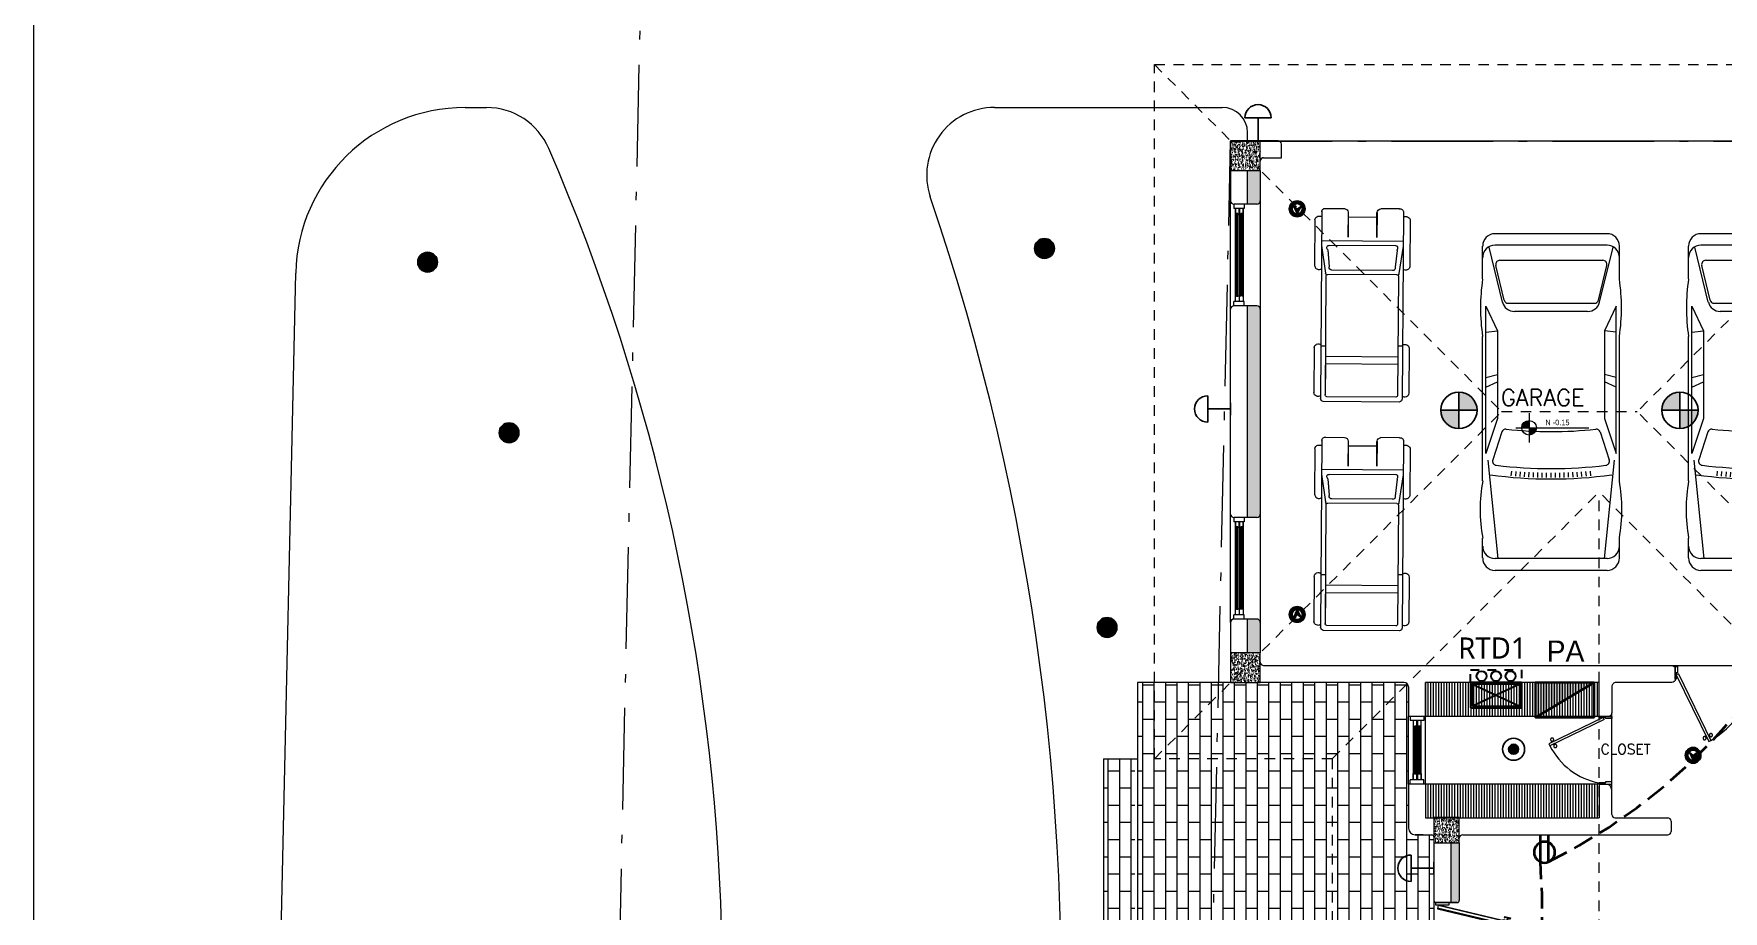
# Model space of a CAD drawing. Header units: metres. Extents: x 14 to 2416, y -346 to 476.
# Drawn here: x 13.82 to 33.77, y -145.59 to -135.22 of the extents above; entities that cross this region are included whole.
import ezdxf
from ezdxf.enums import TextEntityAlignment as Align

# ---------------------------------------------------------------- set-up
doc = ezdxf.new("R2010")
doc.units = ezdxf.units.M
for name, pattern in [('0', [0]), ('ACAD_ISO10W100', [18, 12, -3, 0, -3]), ('CONTINUA', [0]), ('Dash Style-2', [0.694425, 0.48607, -0.208355]), ('HIDDEN2', [0.1875, 0.125, -0.0625])]:
    doc.linetypes.add(name, pattern=pattern)
doc.layers.get('0').update_dxf_attribs({"linetype": '0', "lineweight": 20})
doc.layers.get('Defpoints').update_dxf_attribs({"color": 6})
for name, color, linetype, lineweight in [('02_mobiliario', 250, 'Continuous', 5), ('A-ANNO-TEXT', 20, 'Continuous', 13), ('A-DOOR', 35, 'Continuous', 5), ('A-WALL', 250, 'Continuous', 20), ('baños', 251, 'Continuous', 0), ('calle', 254, 'Continuous', 0), ('closets', 253, 'Continuous', 0), ('Columnas', 7, 'Continuous', 18), ('E Paneles', 238, 'Continuous', 35), ('E Registro Telef Sec', 160, 'Continuous', 35), ('E Registro Telefonico', 128, 'Continuous', 30), ('E Salida TCorrientes', 24, 'CONTINUA', 40), ('E Tuberia Emp Piso', 24, 'Dash Style-2', 40), ('MAVA', 1, 'Continuous', 15), ('MOBILIARIOS', 252, 'Continuous', 0), ('piscina', 131, 'Continuous', 0), ('piso', 253, 'Continuous', 0), ('textos', 7, 'Continuous', 0)]:
    doc.layers.add(name, color=color, linetype=linetype, lineweight=lineweight)
for name, color, linetype in [('HATCH', 8, 'Continuous'), ('MAVA LUM', 1, 'Continuous'), ('MAVA Luminarias', 1, 'Continuous')]:
    doc.layers.add(name, color=color, linetype=linetype)
doc.layers.add('hatch piso', color=253, linetype='Continuous', lineweight=0, transparency=0.7)
doc.layers.add('RELLENO SECCION', color=8, linetype='Continuous', lineweight=0, transparency=0.4)
doc.layers.add('SOLAR', color=7, linetype='ACAD_ISO10W100', lineweight=9, true_color=0xff1414)
doc.layers.add('Techos 1', color=7, linetype='HIDDEN2', lineweight=9, true_color=0x42391a)
doc.styles.add('CENTURY GOTHIC', font='GOTHIC.TTF')
doc.styles.add('DIMTEXT', font='dim.shx', dxfattribs={"width": 0.75})
doc.styles.add('ESC100-2mm', font='arial.ttf', dxfattribs={"height": 0.15})
doc.styles.add('RSA', font='trebuc.ttf', dxfattribs={"width": 0.75})
doc.styles.get("Standard").update_dxf_attribs({"font": 'arial.ttf', "height": 0.1875})
pattern_1 = [(270, (38.70153, 39.36118), (0.1354836, -2e-17), []), (0, (38.70153, 39.36118), (0.1354836, 0.2032), [0.1354836, -0.1354836])]

# ---------------------------------------------------------------- blocks, each defined once
blk = doc.blocks.new('A$C3415d36c')
at = {"layer": 'A-DOOR'}
for p, q in [((0.854, 1.82), (0.846, 1.79)), ((0.865, 1.818), (0.858, 1.787)), ((0.824, 1.696), (0.831, 1.726)), ((0.835, 1.693), (0.843, 1.723)), ((0.824, 0.304), (0.831, 0.274)), ((0.835, 0.307), (0.843, 0.277)), ((0.854, 0.18), (0.846, 0.21)), ((0.865, 0.182), (0.858, 0.213))]:
    blk.add_line(p, q, dxfattribs=at)
for points in [[(0.17, 1.975), (0.17, 2), (0.01, 2), (0.01, 1.975)], [(0.957, 1.713), (0.033, 1.935), (0.031, 1.927), (0.955, 1.704)], [(0.965, 1.745), (0.041, 1.967), (0.033, 1.935), (0.957, 1.713)], [(0.965, 1.745), (0.041, 1.967), (0.043, 1.975), (0.967, 1.753)], [(0.833, 1.817), (0.825, 1.819), (0.829, 1.835), (0.894, 1.819), (0.89, 1.803), (0.882, 1.805), (0.884, 1.813), (0.835, 1.825)], [(0.807, 1.708), (0.799, 1.71), (0.795, 1.694), (0.86, 1.678), (0.864, 1.695), (0.856, 1.696), (0.854, 1.688), (0.805, 1.7)], [(0.957, 0.287), (0.033, 0.065), (0.031, 0.073), (0.955, 0.296)], [(0.965, 0.255), (0.041, 0.033), (0.033, 0.065), (0.957, 0.287)], [(0.965, 0.255), (0.041, 0.033), (0.043, 0.025), (0.967, 0.247)], [(0.807, 0.292), (0.799, 0.29), (0.795, 0.306), (0.86, 0.322), (0.864, 0.305), (0.856, 0.304), (0.854, 0.312), (0.805, 0.3)], [(0.17, 0.025), (0.17, 0), (0.01, 0), (0.01, 0.025)], [(0.833, 0.183), (0.825, 0.181), (0.829, 0.165), (0.894, 0.181), (0.89, 0.197), (0.882, 0.195), (0.884, 0.187), (0.835, 0.175)]]:
    blk.add_lwpolyline(points, close=True, dxfattribs=at)
for points in [[(0.895, 1.778), (0.894, 1.77), (0.807, 1.791), (0.809, 1.799), (0.895, 1.778)], [(0.88, 1.714), (0.882, 1.722), (0.795, 1.743), (0.794, 1.735), (0.88, 1.714)], [(0.88, 0.286), (0.882, 0.278), (0.795, 0.257), (0.794, 0.265), (0.88, 0.286)], [(0.895, 0.222), (0.894, 0.23), (0.807, 0.209), (0.809, 0.201), (0.895, 0.222)]]:
    blk.add_lwpolyline(points, dxfattribs=at)
at = {"layer": 'A-DOOR', "linetype": 'HIDDEN2'}
for centre, start, end in [((-0.004, 2.001), 274.3169, 342.802), ((-0.004, -0.001), 17.198, 85.6831)]:
    blk.add_arc(centre, 1.004, start, end, dxfattribs=at)
blk = doc.blocks.new('A$C95be60c7')
at = {"layer": 'A-DOOR'}
for p, q in [((0.475, 0.743), (0.45, 0.73)), ((0.762, 0.088), (0.45, 0.73)), ((0.47, 0.688), (0.46, 0.683)), ((0.479, 0.671), (0.468, 0.666)), ((0.788, 0.1), (0.475, 0.743)), ((0.496, 0.7), (0.506, 0.705)), ((0.504, 0.683), (0.514, 0.688)), ((0.762, 0.088), (0.788, 0.1))]:
    blk.add_line(p, q, dxfattribs=at)
for points in [[(0, 0), (0.025, 0), (0.025, 0.075), (0.013, 0.075), (0.013, 0.15), (0, 0.15), (0, 0)], [(0.8, 0), (0.775, 0), (0.775, 0.075), (0.788, 0.075), (0.788, 0.15), (0.8, 0.15), (0.8, 0)]]:
    blk.add_lwpolyline(points, dxfattribs=at)
blk.add_arc((0.831, -0.012), 0.834, 117.1874, 168.8099, dxfattribs=at)
for points in [[(0.431, 0.667), (0.431, 0.672), (0.436, 0.681), (0.444, 0.686), (0.455, 0.686), (0.463, 0.681), (0.468, 0.672), (0.468, 0.662), (0.463, 0.654), (0.455, 0.649), (0.444, 0.649), (0.436, 0.654), (0.431, 0.662), (0.431, 0.667)], [(0.506, 0.704), (0.506, 0.709), (0.511, 0.718), (0.52, 0.723), (0.53, 0.723), (0.539, 0.718), (0.544, 0.709), (0.544, 0.699), (0.539, 0.69), (0.53, 0.685), (0.52, 0.685), (0.511, 0.69), (0.506, 0.699), (0.506, 0.704)]]:
    blk.add_open_spline(points, degree=2, dxfattribs=at)
blk = doc.blocks.new('puerta 1.00')
at = {"layer": 'A-DOOR'}
for p, q in [((-0.15, -0.012), (-0.937, -0.395)), ((-0.138, -0.038), (-0.925, -0.42)), ((-0.138, -0.038), (-0.15, -0.012)), ((-0.937, -0.395), (-0.925, -0.42)), ((-0.895, -0.374), (-0.9, -0.364)), ((-0.878, -0.366), (-0.883, -0.356)), ((-0.865, -0.392), (-0.86, -0.402)), ((-0.882, -0.4), (-0.877, -0.41))]:
    blk.add_line(p, q, dxfattribs=at)
for points in [[(-0.05, 0), (-0.05, -0.025), (-0.125, -0.025), (-0.125, -0.012), (-0.2, -0.012), (-0.2, 0), (-0.05, 0)], [(-0.05, -0.95), (-0.05, -0.925), (-0.125, -0.925), (-0.125, -0.937), (-0.2, -0.937), (-0.2, -0.95), (-0.05, -0.95)]]:
    blk.add_lwpolyline(points, dxfattribs=at)
blk.add_arc((0.037, 0.16), 1.123, 211.1336, 257.8343, dxfattribs=at)
for points in [[(-0.898, -0.364), (-0.903, -0.364), (-0.912, -0.359), (-0.917, -0.35), (-0.917, -0.34), (-0.912, -0.332), (-0.903, -0.327), (-0.893, -0.327), (-0.884, -0.332), (-0.879, -0.34), (-0.879, -0.35), (-0.884, -0.359), (-0.893, -0.364), (-0.898, -0.364)], [(-0.862, -0.439), (-0.867, -0.439), (-0.875, -0.434), (-0.88, -0.426), (-0.88, -0.416), (-0.875, -0.407), (-0.867, -0.402), (-0.857, -0.402), (-0.848, -0.407), (-0.843, -0.416), (-0.843, -0.426), (-0.848, -0.434), (-0.857, -0.439), (-0.862, -0.439)]]:
    blk.add_open_spline(points, degree=2, dxfattribs=at)
blk = doc.blocks.new('PL BASE 1N NASAS 09')
at = {"layer": 'closets', "transparency": 33554687}
h = blk.add_hatch(dxfattribs=at)
h.set_pattern_fill('LINE', color=256, scale=0.01, angle=90)
h.set_pattern_definition([(90, (-228.034673, 137.009548), (-0.03175, 2e-18), [])])
h.paths.add_polyline_path([(-120.132, -42.05), (-118.081, -42.05), (-118.081, -41.65), (-120.132, -41.65)])
h = blk.add_hatch(dxfattribs=at)
h.set_pattern_fill('LINE', color=256, scale=0.01, angle=90)
h.set_pattern_definition([(90, (-228.034673, 138.20951), (-0.03175, 2e-18), [])])
h.paths.add_polyline_path([(-120.131, -43.25), (-118.082, -43.25), (-118.082, -42.85), (-120.131, -42.85)])
at = {"layer": 'HATCH'}
h = blk.add_hatch(dxfattribs=at)
h.set_pattern_fill('AR-CONC', color=256, scale=0.00032)
h.paths.add_polyline_path([(-122.431, -35.6), (-122.081, -35.6), (-122.081, -35.25), (-122.431, -35.25)])
h = blk.add_hatch(dxfattribs=at)
h.set_pattern_fill('AR-CONC', color=256, scale=0.00032)
h.paths.add_polyline_path([(-122.431, -41.65), (-122.081, -41.65), (-122.081, -41.3), (-122.431, -41.3)])
h = blk.add_hatch(dxfattribs=at)
h.set_pattern_fill('AR-CONC', color=256, scale=0.00032)
h.paths.add_polyline_path([(-120.031, -43.544), (-119.731, -43.544), (-119.731, -43.244), (-120.031, -43.244)])
at = {"layer": 'RELLENO SECCION', "true_color": 0xc7c8ca}
h = blk.add_hatch(color=9, dxfattribs=at)
h.dxf.hatch_style = 1
h.paths.add_polyline_path([(-122.081, -35.6), (-122.231, -35.6), (-122.231, -36), (-122.121, -36, 0.414214), (-122.081, -35.96)])
h.paths.add_polyline_path([(-122.081, -37.24, 0.414214), (-122.121, -37.2), (-122.231, -37.2), (-122.231, -39.7), (-122.121, -39.7, 0.414214), (-122.081, -39.66)])
h.paths.add_polyline_path([(-122.081, -40.94, 0.414214), (-122.121, -40.9), (-122.231, -40.9), (-122.231, -41.3), (-122.081, -41.3)])
h = blk.add_hatch(color=9, dxfattribs=at)
h.dxf.hatch_style = 1
edge = h.paths.add_edge_path()
edge.add_line((-119.757, -43.544), (-119.731, -43.544))
edge.add_line((-119.731, -43.544), (-119.831, -43.544))
edge.add_line((-119.831, -43.544), (-119.831, -44.25))
edge.add_line((-119.831, -44.25), (-119.756, -44.25))
edge.add_arc((-119.756, -44.225), 0.025, 270, 360)
edge.add_line((-119.731, -44.225), (-119.731, -43.584))
edge.add_line((-119.731, -43.584), (-119.731, -43.56))
edge.add_line((-119.731, -43.56), (-119.731, -43.544))
edge.add_line((-119.731, -43.544), (-119.757, -43.544))
at = {"layer": 'textos', "transparency": 33554534}
h = blk.add_hatch(color=256, dxfattribs=at)
h.dxf.hatch_style = 1
h.paths.add_polyline_path([(-118.908, -38.554, 0.414214), (-118.994, -38.641), (-118.908, -38.641)])
h.paths.add_polyline_path([(-118.821, -38.641), (-118.908, -38.641), (-118.908, -38.727, 0.414214)])
at = {"layer": 'A-DOOR'}
for p, q in [((-122.394, -36), (-122.394, -36.05)), ((-122.27, -36.05), (-122.394, -36.05)), ((-122.375, -37.15), (-122.375, -36.05)), ((-122.332, -36.05), (-122.332, -37.15)), ((-122.325, -37.15), (-122.325, -36.05)), ((-122.282, -36.05), (-122.282, -37.15)), ((-122.27, -36), (-122.27, -36.05)), ((-122.362, -37.088), (-122.362, -36.111)), ((-122.345, -36.111), (-122.362, -36.111)), ((-122.345, -37.088), (-122.345, -36.111)), ((-122.312, -37.08), (-122.312, -36.111)), ((-122.294, -36.111), (-122.312, -36.111)), ((-122.294, -37.08), (-122.294, -36.111)), ((-122.345, -37.088), (-122.362, -37.088)), ((-122.27, -37.15), (-122.394, -37.15)), ((-122.394, -37.2), (-122.394, -37.15)), ((-122.27, -37.2), (-122.27, -37.15)), ((-122.394, -39.7), (-122.394, -39.75)), ((-122.27, -39.75), (-122.394, -39.75)), ((-122.375, -40.85), (-122.375, -39.75)), ((-122.362, -40.788), (-122.362, -39.811)), ((-122.345, -39.811), (-122.362, -39.811)), ((-122.345, -40.788), (-122.345, -39.811)), ((-122.332, -39.75), (-122.332, -40.85)), ((-122.325, -40.85), (-122.325, -39.75)), ((-122.312, -40.78), (-122.312, -39.811)), ((-122.294, -39.811), (-122.312, -39.811)), ((-122.294, -40.78), (-122.294, -39.811)), ((-122.282, -39.75), (-122.282, -40.85)), ((-122.27, -39.7), (-122.27, -39.75)), ((-122.27, -40.85), (-122.394, -40.85)), ((-122.394, -40.9), (-122.394, -40.85)), ((-122.345, -40.788), (-122.362, -40.788)), ((-122.27, -40.9), (-122.27, -40.85)), ((-120.331, -42.85), (-120.331, -42.05)), ((-120.311, -42.05), (-120.311, -42.1)), ((-120.151, -42.05), (-120.151, -42.1)), ((-120.131, -42.85), (-120.131, -42.05)), ((-120.151, -42.1), (-120.311, -42.1)), ((-120.275, -42.1), (-120.275, -42.8)), ((-120.262, -42.167), (-120.262, -42.733)), ((-120.244, -42.167), (-120.262, -42.167)), ((-120.244, -42.167), (-120.244, -42.733)), ((-120.232, -42.8), (-120.232, -42.1)), ((-120.224, -42.1), (-120.224, -42.8)), ((-120.211, -42.167), (-120.211, -42.733)), ((-120.194, -42.167), (-120.211, -42.167)), ((-120.194, -42.167), (-120.194, -42.733)), ((-120.181, -42.8), (-120.181, -42.1)), ((-120.151, -42.8), (-120.311, -42.8)), ((-120.311, -42.85), (-120.311, -42.8)), ((-120.244, -42.733), (-120.262, -42.733)), ((-120.194, -42.733), (-120.211, -42.733)), ((-120.151, -42.85), (-120.151, -42.8))]:
    blk.add_line(p, q, dxfattribs=at)
for points in [[(-122.345, -36.12), (-122.332, -36.12), (-122.332, -36.05), (-122.375, -36.05), (-122.375, -36.12), (-122.362, -36.12)], [(-122.294, -36.12), (-122.282, -36.12), (-122.282, -36.05), (-122.325, -36.05), (-122.325, -36.12), (-122.312, -36.12)], [(-122.345, -37.08), (-122.332, -37.08), (-122.332, -37.15), (-122.375, -37.15), (-122.375, -37.08), (-122.362, -37.08)], [(-122.294, -37.08), (-122.282, -37.08), (-122.282, -37.15), (-122.325, -37.15), (-122.325, -37.08), (-122.312, -37.08)], [(-122.345, -39.82), (-122.332, -39.82), (-122.332, -39.75), (-122.375, -39.75), (-122.375, -39.82), (-122.362, -39.82)], [(-122.294, -39.82), (-122.282, -39.82), (-122.282, -39.75), (-122.325, -39.75), (-122.325, -39.82), (-122.312, -39.82)], [(-122.345, -40.78), (-122.332, -40.78), (-122.332, -40.85), (-122.375, -40.85), (-122.375, -40.78), (-122.362, -40.78)], [(-122.294, -40.78), (-122.282, -40.78), (-122.282, -40.85), (-122.325, -40.85), (-122.325, -40.78), (-122.312, -40.78)], [(-120.244, -42.175), (-120.232, -42.175), (-120.232, -42.1), (-120.275, -42.1), (-120.275, -42.175), (-120.262, -42.175)], [(-120.194, -42.175), (-120.181, -42.175), (-120.181, -42.1), (-120.224, -42.1), (-120.224, -42.175), (-120.211, -42.175)], [(-120.244, -42.724), (-120.232, -42.724), (-120.232, -42.8), (-120.275, -42.8), (-120.275, -42.724), (-120.262, -42.724)], [(-120.194, -42.724), (-120.181, -42.724), (-120.181, -42.8), (-120.224, -42.8), (-120.224, -42.724), (-120.211, -42.724)]]:
    blk.add_lwpolyline(points, dxfattribs=at)
at = {"layer": 'A-WALL'}
for p, q in [((-122.081, -35.6), (-122.081, -41.3)), ((-122.431, -37.24), (-122.431, -35.96)), ((-122.121, -36), (-122.391, -36)), ((-122.431, -39.66), (-122.431, -37.24)), ((-122.121, -37.2), (-122.391, -37.2)), ((-122.231, -39.7), (-122.231, -37.2)), ((-122.431, -40.941), (-122.431, -39.66)), ((-122.121, -39.7), (-122.391, -39.7)), ((-122.431, -40.94), (-122.431, -41.61)), ((-122.121, -40.9), (-122.391, -40.9)), ((-122.231, -41.3), (-122.231, -40.9)), ((-120.381, -41.65), (-122.081, -41.65)), ((-120.131, -41.65), (-120.131, -42.05)), ((-118.081, -42.047), (-118.081, -41.65)), ((-120.331, -41.7), (-120.331, -42.05)), ((-120.131, -42.05), (-120.331, -42.05)), ((-120.331, -42.85), (-120.331, -43.37)), ((-120.131, -42.85), (-120.331, -42.85)), ((-120.131, -42.85), (-120.131, -43.25)), ((-118.001, -42.85), (-118.081, -42.85)), ((-118.081, -42.852), (-118.081, -43.25)), ((-117.931, -43.21), (-117.931, -42.92)), ((-120.131, -43.25), (-118.081, -43.25)), ((-117.891, -43.25), (-117.271, -43.25)), ((-120.251, -43.45), (-120.056, -43.45)), ((-120.031, -43.474), (-120.031, -44.225)), ((-119.691, -43.45), (-117.271, -43.45)), ((-117.231, -43.29), (-117.231, -43.41)), ((-119.831, -43.544), (-119.831, -44.25)), ((-119.731, -43.544), (-119.731, -44.225)), ((-120.006, -44.25), (-119.756, -44.25))]:
    blk.add_line(p, q, dxfattribs=at)
at = {"layer": 'A-WALL', "transparency": 33554684}
for p, q in [((-120.156, -43.45), (-120.251, -43.45)), ((-119.756, -44.25), (-120.006, -44.25))]:
    blk.add_line(p, q, dxfattribs=at)
at = {"layer": 'A-WALL'}
for points in [[(-122.041, -35.45), (-121.831, -35.45), (-121.831, -35.41), (-121.831, -35.29, 0.414214), (-121.871, -35.25), (-122.391, -35.25, 0.414214), (-122.431, -35.29)], [(-122.041, -41.45), (-117.221, -41.45, -0.414214), (-117.181, -41.49), (-117.181, -41.61, -0.414214), (-117.221, -41.65), (-117.881, -41.65, 0.414214), (-117.931, -41.7), (-117.931, -42.01, -0.414214), (-117.971, -42.05), (-118.081, -42.05)]]:
    blk.add_lwpolyline(points, format="xyb", dxfattribs=at)
for points in [[(-122.431, -35.29), (-122.431, -35.96)], [(-122.231, -36), (-122.231, -35.6)], [(-118.081, -41.65), (-120.131, -41.65)]]:
    blk.add_lwpolyline(points, dxfattribs=at)
for centre, radius, start, end in [((-122.041, -35.49), 0.04, 90, 180), ((-122.391, -35.96), 0.04, 180, 270), ((-122.121, -35.96), 0.04, 270, 360), ((-122.391, -37.24), 0.04, 90, 180), ((-122.121, -37.24), 0.04, 0, 90), ((-122.391, -39.66), 0.04, 180, 270), ((-122.121, -39.66), 0.04, 270, 360), ((-122.391, -40.94), 0.04, 90, 180), ((-122.121, -40.94), 0.04, 0, 90), ((-122.041, -41.41), 0.04, 180, 270), ((-120.381, -41.7), 0.05, 0, 90), ((-118.001, -42.92), 0.07, 0, 90), ((-117.891, -43.21), 0.04, 180, 270), ((-117.271, -43.29), 0.04, 0, 90), ((-120.251, -43.37), 0.08, 180, 270), ((-119.691, -43.49), 0.04, 90, 180), ((-117.271, -43.41), 0.04, 270, 0)]:
    blk.add_arc(centre, radius, start, end, dxfattribs=at)
at = {"layer": 'A-WALL', "transparency": 33554684}
for centre, start, end in [((-120.056, -43.475), 0, 90), ((-120.006, -44.225), 180, 270), ((-119.756, -44.225), 270, 0)]:
    blk.add_arc(centre, 0.025, start, end, dxfattribs=at)
at = {"layer": 'closets', "transparency": 33554687}
for p, q in [((-118.081, -42.05), (-120.131, -42.05)), ((-118.082, -42.85), (-120.131, -42.85))]:
    blk.add_line(p, q, dxfattribs=at)
at = {"layer": 'Columnas'}
for points in [[(-122.431, -35.6), (-122.081, -35.6), (-122.081, -35.25), (-122.431, -35.25)], [(-122.431, -41.65), (-122.081, -41.65), (-122.081, -41.3), (-122.431, -41.3)], [(-120.031, -43.544), (-119.731, -43.544), (-119.731, -43.244), (-120.031, -43.244)]]:
    blk.add_lwpolyline(points, close=True, dxfattribs=at)
at = {"layer": 'piscina', "const_width": 0.01}
for points in [[(-122.303, -36.111), (-122.303, -37.088)], [(-122.303, -39.811), (-122.303, -40.788)], [(-120.203, -42.167), (-120.203, -42.733)]]:
    blk.add_lwpolyline(points, dxfattribs=at)
at = {"layer": 'piso'}
for p, q in [((-121.871, -35.25), (-114.991, -35.25)), ((-117.221, -41.45), (-116.191, -41.45)), ((-122.391, -41.65), (-123.531, -41.65)), ((-123.531, -41.65), (-123.531, -48.845)), ((-117.931, -42.92), (-117.931, -42.01)), ((-123.931, -42.55), (-123.931, -47.944)), ((-123.931, -42.55), (-123.531, -42.55)), ((-120.031, -44.225), (-120.031, -46.275))]:
    blk.add_line(p, q, dxfattribs=at)
at = {"layer": 'Techos 1'}
for p, q in [((-123.331, -42.55), (-123.331, -34.35)), ((-123.331, -34.35), (-113.531, -34.35)), ((-123.331, -34.35), (-119.231, -38.45)), ((-113.531, -34.35), (-117.631, -38.45)), ((-123.331, -42.55), (-119.231, -38.45)), ((-119.231, -38.45), (-117.631, -38.45)), ((-113.531, -42.55), (-117.631, -38.45)), ((-121.231, -42.55), (-118.081, -39.4)), ((-118.081, -51.1), (-118.081, -39.4)), ((-114.931, -42.55), (-118.081, -39.4)), ((-121.231, -42.55), (-123.331, -42.55)), ((-121.231, -42.55), (-121.231, -47.95))]:
    blk.add_line(p, q, dxfattribs=at)
at = {"layer": 'textos'}
for p, q in [((-118.908, -38.467), (-118.908, -38.815)), ((-119.062, -38.641), (-118.201, -38.641))]:
    blk.add_line(p, q, dxfattribs=at)
blk.add_circle((-118.908, -38.641), 0.0865, dxfattribs=at)
at = {"layer": 'A-DOOR', "rotation": 90.00000000000001}
for name, p in [('puerta 1.00', (-117.181, -41.41)), ('A$C95be60c7', (-117.931, -42.85))]:
    blk.add_blockref(name, p, dxfattribs=at)
at = {"layer": 'A-DOOR'}
blk.add_blockref('A$C3415d36c', (-120.021, -46.25), dxfattribs=at)
at = {"layer": 'baños', "linetype": 'Continuous'}
for tag in ['MODELNUMBER', 'TRADENAME', 'PRODUCT', 'MATERIAL']:
    blk.add_attdef(tag, (-121.656, -54.827), '', height=0.0000254, rotation=359.9999, dxfattribs=at)
at = {"layer": 'textos', "width": 3.40488}
for s, insert, char_height, attachment_point in [('{\\Fromans|c0; GARAGE}', (-119.373, -38.381), 0.195, 7), ('{\\Fromans|c0;\\H0.8x;CLOSET\\H1.25x; }', (-117.471, -42.497), 0.15, 9)]:
    blk.add_mtext(s, dxfattribs=dict(at, insert=insert, char_height=char_height, attachment_point=attachment_point))
at = {"layer": 'textos', "insert": (-118.715, -38.545), "char_height": 0.065, "attachment_point": 1, "style": 'ESC100-2mm'}
blk.add_mtext_dynamic_manual_height_columns('{\\Ftxt|c0;N -0.15}', width=2.21694, gutter_width=0.5, heights=[0], dxfattribs=at)
blk = doc.blocks.new('carro1')
at = {"layer": 'MOBILIARIOS'}
for p, q in [((-0.855, 1.431), (-0.855, 0.109)), ((-0.855, 1.431), (-0.855, 0.109)), ((-0.72, 1.431), (-0.72, 0.109)), ((-0.72, 1.431), (-0.72, 0.109)), ((-0.32, 1.577), (-0.709, 1.577)), ((-0.32, 1.577), (-0.709, 1.577)), ((-0.047, 1.344), (-0.695, 1.502)), ((-0.047, 1.344), (-0.695, 1.502)), ((-0.07, 1.329), (-0.48, 1.429)), ((-0.07, 1.329), (-0.48, 1.429)), ((0, 1.539), (0.294, 1.4)), ((1.742, 1.539), (0, 1.539)), ((1.742, 1.539), (0, 1.539)), ((0, 1.539), (0.294, 1.4)), ((0.309, 1.539), (0.294, 1.4)), ((0.309, 1.539), (0.294, 1.4)), ((0.294, 1.4), (1.33, 1.4)), ((0.294, 1.4), (1.33, 1.4)), ((2.066, 1.577), (0.359, 1.577)), ((2.066, 1.577), (0.359, 1.577)), ((0.845, 1.539), (0.81, 1.4)), ((0.845, 1.539), (0.81, 1.4)), ((0.959, 1.539), (0.893, 1.4)), ((0.959, 1.539), (0.893, 1.4)), ((1.33, 1.4), (1.742, 1.539)), ((1.33, 1.4), (1.742, 1.539)), ((1.487, 1.35), (1.817, 1.457)), ((1.487, 1.35), (1.817, 1.457)), ((1.822, 1.516), (2.983, 1.397)), ((1.822, 1.516), (2.983, 1.397)), ((2.976, 1.577), (2.741, 1.577)), ((2.976, 1.577), (2.741, 1.577)), ((2.983, 1.431), (2.983, 0.109)), ((2.983, 1.431), (2.983, 0.109)), ((3.123, 1.431), (3.123, 0.109)), ((3.123, 1.431), (3.123, 0.109)), ((-0.541, 0.165), (-0.541, 1.382)), ((-0.541, 0.165), (-0.541, 1.382)), ((-0.033, 0.265), (-0.033, 1.282)), ((-0.033, 0.265), (-0.033, 1.282)), ((0.065, 1.202), (0.065, 0.337)), ((0.065, 1.202), (0.065, 0.337)), ((2.007, 1.239), (1.95, 1.234)), ((2.007, 1.239), (1.95, 1.234)), ((2.011, 1.187), (1.954, 1.182)), ((2.011, 1.187), (1.954, 1.182)), ((2.015, 1.135), (1.958, 1.131)), ((2.015, 1.135), (1.958, 1.131)), ((2.018, 1.083), (1.961, 1.079)), ((2.018, 1.083), (1.961, 1.079)), ((2.021, 1.03), (1.964, 1.028)), ((2.021, 1.03), (1.964, 1.028)), ((2.023, 0.978), (1.966, 0.976)), ((2.023, 0.978), (1.966, 0.976)), ((2.025, 0.926), (1.968, 0.925)), ((2.025, 0.926), (1.968, 0.925)), ((2.026, 0.874), (1.969, 0.873)), ((2.026, 0.874), (1.969, 0.873)), ((2.027, 0.822), (1.97, 0.821)), ((2.027, 0.822), (1.97, 0.821)), ((2.025, 0.613), (1.968, 0.615)), ((2.025, 0.613), (1.968, 0.615)), ((2.026, 0.665), (1.969, 0.667)), ((2.026, 0.665), (1.969, 0.667)), ((2.027, 0.77), (1.97, 0.77)), ((2.027, 0.77), (1.97, 0.77)), ((2.027, 0.718), (1.97, 0.718)), ((2.027, 0.718), (1.97, 0.718)), ((2.015, 0.405), (1.958, 0.409)), ((2.015, 0.405), (1.958, 0.409)), ((2.018, 0.457), (1.961, 0.46)), ((2.018, 0.457), (1.961, 0.46)), ((2.021, 0.509), (1.964, 0.512)), ((2.021, 0.509), (1.964, 0.512)), ((2.023, 0.561), (1.966, 0.563)), ((2.023, 0.561), (1.966, 0.563)), ((-0.07, 0.218), (-0.48, 0.118)), ((-0.07, 0.218), (-0.48, 0.118)), ((2.007, 0.301), (1.95, 0.306)), ((2.007, 0.301), (1.95, 0.306)), ((2.011, 0.353), (1.954, 0.357)), ((2.011, 0.353), (1.954, 0.357)), ((-0.047, 0.195), (-0.695, 0.038)), ((-0.047, 0.195), (-0.695, 0.038)), ((0, 0), (0.294, 0.139)), ((0, 0), (0.294, 0.139)), ((1.742, 0), (0, 0)), ((1.742, 0), (0, 0)), ((0.309, 0), (0.294, 0.139)), ((0.294, 0.139), (1.33, 0.139)), ((0.309, 0), (0.294, 0.139)), ((0.294, 0.139), (1.33, 0.139)), ((0.845, 0), (0.81, 0.139)), ((0.845, 0), (0.81, 0.139)), ((0.959, 0), (0.893, 0.139)), ((0.959, 0), (0.893, 0.139)), ((1.33, 0.139), (1.742, 0)), ((1.33, 0.139), (1.742, 0)), ((1.487, 0.189), (1.817, 0.082)), ((1.487, 0.189), (1.817, 0.082)), ((1.822, 0.024), (2.983, 0.143)), ((1.822, 0.024), (2.983, 0.143)), ((-0.32, -0.038), (-0.709, -0.038)), ((-0.32, -0.038), (-0.709, -0.038)), ((2.066, -0.038), (0.359, -0.038)), ((2.066, -0.038), (0.359, -0.038)), ((2.976, -0.038), (2.741, -0.038)), ((2.976, -0.038), (2.741, -0.038))]:
    blk.add_line(p, q, dxfattribs=at)
for centre, radius, start, end in [((0.02, -0.727), 2.329, 81.6216, 98.3784), ((0.02, -0.727), 2.329, 81.6216, 98.3784), ((2.403, -0.29), 1.897, 79.7616, 100.2384), ((2.403, -0.29), 1.897, 79.7616, 100.2384), ((-0.709, 1.431), 0.146, 89.9174, 180.0824), ((-0.709, 1.431), 0.146, 89.9174, 180.0824), ((-0.574, 1.431), 0.146, 90.0172, 179.9829), ((-0.574, 1.431), 0.146, 90.0172, 179.9829), ((-0.492, 1.381), 0.0488, 76.3661, 179.9108), ((-0.492, 1.381), 0.0488, 76.3661, 179.9108), ((1.832, 1.411), 0.0487, 6.8356, 108.1699), ((1.832, 1.411), 0.0487, 6.8356, 108.1699), ((-3.411, 0.77), 5.331, 353.0262, 6.9738), ((-3.411, 0.77), 5.331, 353.0262, 6.9738), ((-3.35, 0.77), 5.392, 352.3671, 7.6329), ((-3.35, 0.77), 5.392, 352.3671, 7.6329), ((2.836, 1.431), 0.146, 0.0171, 89.9829), ((2.836, 1.431), 0.146, 0.0171, 89.9829), ((2.976, 1.431), 0.146, 0.0171, 89.9829), ((2.976, 1.431), 0.146, 0.0171, 89.9829), ((-0.082, 1.282), 0.0488, 359.911, 76.2607), ((-0.082, 1.282), 0.0488, 359.911, 76.2607), ((-0.082, 1.202), 0.146, 0.0444, 76.3177), ((-0.082, 1.202), 0.146, 0.0444, 76.3177), ((1.502, 1.304), 0.049, 108.1055, 185.9744), ((1.502, 1.304), 0.049, 108.1055, 185.9744), ((-3.379, 0.77), 4.862, 353.7528, 6.2472), ((-3.379, 0.77), 4.862, 353.7528, 6.2472), ((-0.082, 0.265), 0.0488, 283.7393, 0.0891), ((-0.082, 0.265), 0.0488, 283.7393, 0.0891), ((-0.082, 0.338), 0.146, 283.6822, 359.9556), ((-0.082, 0.338), 0.146, 283.6822, 359.9556), ((1.502, 0.236), 0.049, 174.0256, 251.8945), ((1.502, 0.236), 0.049, 174.0256, 251.8945), ((-0.709, 0.109), 0.146, 179.9176, 270.0825), ((-0.709, 0.109), 0.146, 179.9176, 270.0825), ((-0.574, 0.109), 0.146, 180.0171, 269.9828), ((-0.574, 0.109), 0.146, 180.0171, 269.9828), ((-0.492, 0.166), 0.0488, 180.0891, 283.6339), ((-0.492, 0.166), 0.0488, 180.0891, 283.6339), ((1.832, 0.128), 0.0487, 251.8301, 353.1644), ((1.832, 0.128), 0.0487, 251.8301, 353.1644), ((2.836, 0.109), 0.146, 270.0171, 359.9829), ((2.836, 0.109), 0.146, 270.0171, 359.9829), ((2.976, 0.109), 0.146, 270.0171, 359.9829), ((2.976, 0.109), 0.146, 270.0171, 359.9829), ((0.02, 2.266), 2.329, 261.6216, 278.3784), ((0.02, 2.266), 2.329, 261.6216, 278.3784), ((2.403, 1.83), 1.897, 259.7616, 280.2384), ((2.403, 1.83), 1.897, 259.7616, 280.2384)]:
    blk.add_arc(centre, radius, start, end, dxfattribs=at)
blk = doc.blocks.new('carritogolf')
at = {"layer": 'MOBILIARIOS', "linetype": 'Continuous'}
for p, q in [((0.871, 1.822), (-0.03, 1.816)), ((-0.136, 1.177), (-0.14, 1.71)), ((-0.046, -0.434), (-0.061, 1.777)), ((0.003, 0.33), (-0.007, 1.737)), ((-0.004, 1.37), (-0.007, 1.737)), ((0.829, 1.763), (0.013, 1.758)), ((0.858, 0.336), (0.848, 1.743)), ((0.918, -0.427), (0.902, 1.784)), ((0.986, 1.185), (0.982, 1.718)), ((0.851, 1.376), (-0.004, 1.37)), ((0.851, 1.289), (-0.003, 1.283)), ((-0.057, 1.155), (-0.003, 1.155)), ((0.907, 1.161), (0.852, 1.161)), ((-0.127, -0.33), (-0.131, 0.206)), ((-0.049, -0.029), (-0.002, 0.297)), ((0.839, 0.318), (0.001, 0.312)), ((0.024, 0.023), (0.042, 0.223)), ((0.792, 0.267), (0.07, 0.262)), ((0.842, 0.029), (0.821, 0.228)), ((0.915, -0.022), (0.864, 0.303)), ((0.998, -0.322), (0.994, 0.214)), ((0.915, -0.077), (-0.048, -0.084)), ((0.827, -0.023), (0.039, -0.028)), ((-0.092, -0.374), (-0.046, -0.374)), ((0.604, -0.36), (0.265, -0.363)), ((0.963, -0.367), (0.917, -0.367)), ((0.003, -0.466), (0.222, -0.465)), ((0.87, -0.46), (0.65, -0.462))]:
    blk.add_line(p, q, dxfattribs=at)
for points in [[(0.263, -0.126), (0.265, -0.126), (0.267, -0.421), (0.265, -0.421)], [(0.604, -0.123), (0.602, -0.123), (0.604, -0.418), (0.607, -0.418)]]:
    blk.add_lwpolyline(points, close=True, dxfattribs=at)
for centre, radius, start, end in [((-0.018, 1.774), 0.043, 106.0127, 176.0096), ((0.86, 1.78), 0.043, 4.7876, 74.7846), ((-0.09, 1.706), 0.0499, 54.1309, 175.531), ((0.017, 1.735), 0.0235, 99.8611, 186.9371), ((0.825, 1.74), 0.0235, 353.8601, 80.9361), ((0.932, 1.713), 0.0499, 5.2663, 126.6663), ((-0.087, 1.182), 0.0499, 185.2663, 306.6663), ((0.936, 1.189), 0.0499, 234.1309, 355.531), ((0.017, 0.301), 0.0192, 114.7535, 190.8884), ((0.023, 0.332), 0.0196, 175.362, 272.1148), ((0.072, 0.231), 0.0313, 86.5993, 194.6322), ((0.79, 0.236), 0.0313, 346.165, 94.1979), ((0.839, 0.337), 0.0196, 268.6824, 5.4352), ((0.845, 0.306), 0.0192, 349.9088, 66.0437), ((-0.076, -0.326), 0.0513, 185.1681, 251.744), ((0.947, -0.319), 0.0513, 289.0533, 355.6292), ((-0.009, -0.43), 0.0375, 175.2556, 287.6939), ((0.217, -0.417), 0.0479, 276.1421, 355.6637), ((0.654, -0.414), 0.0479, 185.1335, 264.6552), ((0.88, -0.424), 0.0375, 253.1033, 5.5416)]:
    blk.add_arc(centre, radius, start, end, dxfattribs=at)
for points in [[(-0.131, 0.206), (-0.129, 0.22), (-0.125, 0.242), (-0.091, 0.255), (-0.079, 0.26), (-0.053, 0.248), (-0.051, 0.247)], [(0.994, 0.214), (0.991, 0.228), (0.987, 0.25), (0.954, 0.262), (0.941, 0.268), (0.915, 0.255), (0.913, 0.253)]]:
    blk.add_open_spline(points, degree=3, knots=[0, 0, 0, 0, 0.0431757, 0.0672409, 0.1048601, 0.1145034, 0.1145034, 0.1145034, 0.1145034], dxfattribs=at)
for points in [[(0.024, 0.023), (0.017, 0.011), (0.021, -0.024), (0.039, -0.028)], [(0.842, 0.029), (0.848, 0.017), (0.845, -0.019), (0.827, -0.023)]]:
    blk.add_spline(points, degree=3, dxfattribs=at)
blk = doc.blocks.new('PL MUEBLES 1N NASAS 09')
at = {"layer": 'hatch piso'}
h = blk.add_hatch(dxfattribs=at)
h.set_pattern_fill('AR-BRSTD', color=256, scale=0.002, angle=-90)
h.set_pattern_definition([(270, (-8.74588, 232.01007), (0.1354836, -2e-17), []), (0, (-8.74588, 232.01007), (0.1354836, 0.2032), [0.1354836, -0.1354836])])
edge = h.paths.add_edge_path()
edge.add_line((62.33, 47.148), (63.23, 47.148))
edge.add_line((63.23, 47.148), (63.23, 48.448))
edge.add_line((63.23, 48.448), (56.533, 48.448))
edge.add_line((56.533, 48.448), (56.533, 48.273))
edge.add_line((56.533, 48.273), (56.383, 48.273))
edge.add_line((56.383, 48.273), (56.383, 48.454))
edge.add_line((56.383, 48.454), (54.588, 48.454))
edge.add_line((54.588, 48.454), (54.588, 46.948))
edge.add_line((54.588, 46.948), (55.826, 46.948))
edge.add_arc((55.875, 46.997), 0.07, 180, 224.6727, ccw=False)
edge.add_line((55.805, 46.997), (55.805, 47.107))
edge.add_arc((55.875, 47.107), 0.07, 90, 180, ccw=False)
edge.add_line((55.875, 47.177), (55.985, 47.177))
edge.add_arc((55.985, 47.107), 0.07, 0, 90, ccw=False)
edge.add_line((56.055, 47.107), (56.055, 46.997))
edge.add_arc((55.985, 46.997), 0.07, -44.6727, 0, ccw=False)
edge.add_line((56.035, 46.948), (59.026, 46.948))
edge.add_arc((59.075, 46.997), 0.07, 180, 224.6728, ccw=False)
edge.add_line((59.005, 46.997), (59.005, 47.107))
edge.add_arc((59.075, 47.107), 0.07, 90, 180, ccw=False)
edge.add_line((59.075, 47.177), (59.185, 47.177))
edge.add_arc((59.185, 47.107), 0.07, 0, 90, ccw=False)
edge.add_line((59.255, 47.107), (59.255, 46.997))
edge.add_arc((59.185, 46.997), 0.07, -90, 0, ccw=False)
edge.add_line((59.185, 46.927), (59.075, 46.927))
edge.add_arc((59.075, 46.997), 0.07, 229.9948, 270, ccw=False)
edge.add_line((59.03, 46.944), (59.03, 44.972))
edge.add_arc((59.075, 44.918), 0.07, 90, 130.0052, ccw=False)
edge.add_line((59.075, 44.988), (59.185, 44.988))
edge.add_arc((59.185, 44.918), 0.07, 0, 90, ccw=False)
edge.add_line((59.255, 44.918), (59.255, 44.808))
edge.add_arc((59.185, 44.808), 0.07, -90, 0, ccw=False)
edge.add_line((59.185, 44.738), (59.075, 44.738))
edge.add_arc((59.075, 44.808), 0.07, 229.9948, 270, ccw=False)
edge.add_line((59.03, 44.755), (59.03, 41.172))
edge.add_arc((59.075, 41.118), 0.07, 90, 130.0052, ccw=False)
edge.add_line((59.075, 41.188), (59.185, 41.188))
edge.add_arc((59.185, 41.118), 0.07, 0, 90, ccw=False)
edge.add_line((59.255, 41.118), (59.255, 41.008))
edge.add_arc((59.185, 41.008), 0.07, -90, 0, ccw=False)
edge.add_line((59.185, 40.938), (59.075, 40.938))
edge.add_arc((59.075, 41.008), 0.07, 180, 270, ccw=False)
edge.add_line((59.005, 41.008), (59.005, 41.118))
edge.add_arc((59.075, 41.118), 0.07, 149.8481, 180, ccw=False)
edge.add_line((59.015, 41.154), (56.039, 41.154))
edge.add_arc((55.985, 41.109), 0.07, 0, 40.0052, ccw=False)
edge.add_line((56.055, 41.109), (56.055, 40.999))
edge.add_arc((55.985, 40.999), 0.07, -90, 0, ccw=False)
edge.add_line((55.985, 40.929), (55.875, 40.929))
edge.add_arc((55.875, 40.999), 0.07, 180, 270, ccw=False)
edge.add_line((55.805, 40.999), (55.805, 41.109))
edge.add_arc((55.875, 41.109), 0.07, 139.9948, 180, ccw=False)
edge.add_line((55.822, 41.154), (50.436, 41.154))
edge.add_arc((50.383, 41.109), 0.07, 0, 40.0052, ccw=False)
edge.add_line((50.453, 41.109), (50.453, 40.999))
edge.add_arc((50.383, 40.999), 0.07, -90, 0, ccw=False)
edge.add_line((50.383, 40.929), (50.273, 40.929))
edge.add_arc((50.273, 40.999), 0.07, 180, 270, ccw=False)
edge.add_line((50.203, 40.999), (50.203, 41.109))
edge.add_arc((50.273, 41.109), 0.07, 139.9948, 180, ccw=False)
edge.add_line((50.219, 41.154), (46.43, 41.154))
edge.add_line((46.43, 41.154), (46.43, 40.954))
edge.add_line((46.43, 40.954), (44.33, 40.954))
edge.add_line((44.33, 40.954), (44.33, 39.354))
edge.add_line((44.33, 39.354), (47.83, 39.354))
edge.add_line((47.83, 39.354), (47.83, 38.954))
edge.add_line((47.83, 38.954), (62.33, 38.954))
edge.add_line((62.33, 38.954), (62.33, 47.148))
h = blk.add_hatch(dxfattribs=at)
h.set_pattern_fill('AR-BRSTD', color=256, scale=0.002, angle=-90)
h.set_pattern_definition(pattern_1)
edge = h.paths.add_edge_path()
edge.add_arc((42.205, 44.728), 0.0254, 5.5979, 84.4021)
edge.add_line((42.208, 44.754), (42.01, 44.754))
edge.add_arc((42.01, 44.834), 0.08, 180, 270, ccw=False)
edge.add_line((41.93, 44.834), (41.93, 46.55))
edge.add_line((41.93, 46.55), (38.73, 46.55))
edge.add_line((38.73, 46.55), (38.73, 39.361))
edge.add_line((38.73, 39.361), (41.93, 39.361))
edge.add_line((41.93, 39.361), (41.93, 41.074))
edge.add_arc((42.01, 41.074), 0.08, 91.7582, 180, ccw=False)
edge.add_line((42.008, 41.153), (42.193, 41.154))
edge.add_arc((42.19, 41.194), 0.04, 273.219, 360)
edge.add_line((42.23, 41.194), (42.23, 44.731))
h = blk.add_hatch(dxfattribs=at)
h.set_pattern_fill('AR-BRSTD', color=256, scale=0.002, angle=-90)
h.set_pattern_definition(pattern_1)
h.paths.add_polyline_path([(38.702, 45.65), (38.33, 45.65), (38.33, 40.261), (38.702, 40.261)])
at = {"layer": '02_mobiliario', "xscale": -1, "rotation": 180}
for p in [(40.954, 51.687), (40.954, 48.984)]:
    blk.add_blockref('carritogolf', p, dxfattribs=at)
at = {"layer": '02_mobiliario', "rotation": 270}
for p in [(42.844, 51), (45.275, 51)]:
    blk.add_blockref('carro1', p, dxfattribs=at)
at = {"layer": 'baños'}
blk.add_blockref('PL BASE 1N NASAS 09', (162.262, 88.203), dxfattribs=at)
blk = doc.blocks.new('A$Cbef68299')
blk.add_blockref('PL MUEBLES 1N NASAS 09', (-30.766, -32.053))
blk = doc.blocks.new('A$Cc5be7df0')
at = {"layer": 'calle'}
for p, q in [((4.176, 38.63), (4.429, 38.63)), ((10.426, 38.631), (13.114, 38.632)), ((13.414, 38.232), (13.414, 38.332)), ((1.814, 20.326), (2.177, 36.674))]:
    blk.add_line(p, q, dxfattribs=at)
for centre, radius, start, end in [((4.176, 36.63), 2, 90.0092, 178.7294), ((4.429, 37.83), 0.8, 23.3794, 90.0092), ((10.426, 37.831), 0.8, 90.0092, 198.7971), ((13.114, 38.332), 0.3, 0.0092, 90.0092), ((-17.761, 28.237), 24.975, 339.8603, 23.3794), ((-17.761, 28.237), 28.975, 333.7979, 18.7971)]:
    blk.add_arc(centre, radius, start, end, dxfattribs=at)
at = {"layer": 'SOLAR', "ltscale": 0.1}
blk.add_lwpolyline([(66.071, 43.24), (65.567, 13.241), (5.658, 13.241), (6.323, 43.23), (66.071, 43.24)], dxfattribs=at)
blk.add_lwpolyline([(50.649, 18.241), (12.77, 18.241), (13.214, 38.232), (50.985, 38.238)], close=True, dxfattribs=at)
at = {"layer": 'A-ANNO-TEXT'}
blk.add_blockref('A$Cbef68299', (4.149, 17.337), dxfattribs=at)
blk = doc.blocks.new('SCONCE 1')
at = {"layer": 'MAVA Luminarias', "color": 5, "linetype": 'Continuous'}
for p, q in [((-1.374, 0.679), (-1.374, 1.191)), ((-0.931, 0.816), (-0.931, 1.054)), ((-1.374, 0.935), (-0.931, 0.935))]:
    blk.add_line(p, q, dxfattribs=at)
blk.add_arc((-1.374, 0.935), 0.256, 90, 270, dxfattribs=at)
blk = doc.blocks.new('SUPERFICIAL')
at = {"layer": 'MAVA LUM'}
h = blk.add_hatch(color=256, dxfattribs=at)
h.dxf.hatch_style = 1
edge = h.paths.add_edge_path()
edge.add_arc((0.001, 0.002), 0.059, 0, 360)
for radius in [0.13, 0.0593]:
    blk.add_circle((0.001, 0.002, 0), radius, dxfattribs=at)
at = {"ltscale": 1e-05, "style": 'DIMTEXT', "flags": 1}
blk.add_attdef('MULTIPLICADOR', (0.093, 0.469), '', height=0.15, dxfattribs=at)
blk = doc.blocks.new('lum decorativa')
at = {"layer": 'MAVA Luminarias', "ltscale": 0.3, "transparency": 33554687}
h = blk.add_hatch(color=82, dxfattribs=at)
h.paths.add_polyline_path([(513802.9376, 2035251.3382, 0.414214), (513802.8639, 2035251.2646), (513802.9376, 2035251.2646)])
h.paths.add_polyline_path([(513802.9376, 2035251.1909, 0.414214), (513803.0112, 2035251.2646), (513802.9376, 2035251.2646)])
at = {"layer": 'MAVA Luminarias', "color": 82, "ltscale": 0.3, "transparency": 33554687}
for p, q in [((513802.9376, 2035251.3382), (513802.9376, 2035251.1909)), ((513802.8639, 2035251.2646), (513803.0112, 2035251.2646))]:
    blk.add_line(p, q, dxfattribs=at)
blk.add_circle((513802.9376, 2035251.2646), 0.0737, dxfattribs=at)
blk = doc.blocks.new('dl ip')
at = {"layer": 'MAVA', "transparency": 33554687}
h = blk.add_hatch(color=40, dxfattribs=at)
h.dxf.hatch_style = 1
h.paths.add_polyline_path([(94.757, -111.209), (94.711, -111.248), (94.662, -111.211), (94.711, -111.309)])
at = {"layer": 'MAVA Luminarias', "linetype": 'Continuous'}
h = blk.add_hatch(color=40, dxfattribs=at)
h.paths.add_polyline_path([(94.618, -111.248, 1), (94.804, -111.248, 1)])
h.paths.add_polyline_path([(94.772, -111.248, -1), (94.65, -111.248, -1)], flags=16)
at = {"layer": 'MAVA', "color": 40}
for p, q in [((94.711, -111.248), (94.662, -111.211)), ((94.662, -111.211), (94.711, -111.309)), ((94.711, -111.309), (94.757, -111.209)), ((94.757, -111.209), (94.711, -111.248))]:
    blk.add_line(p, q, dxfattribs=at)
at = {"layer": 'MAVA Luminarias', "color": 40, "linetype": 'Continuous'}
for radius in [0.093, 0.061]:
    blk.add_circle((94.711, -111.248), radius, dxfattribs=at)
blk = doc.blocks.new('A$Cd6acdfdc')
at = {"layer": 'MAVA Luminarias', "transparency": 33554687}
blk.add_hatch(color=2, dxfattribs=at).paths.add_polyline_path([(0, 0.079, 1), (0.158, 0.079, 1)])
at = {"layer": 'MAVA Luminarias', "color": 2, "transparency": 33554687}
blk.add_circle((0.079, 0.079), 0.079, dxfattribs=at)
blk = doc.blocks.new('*U432')
at = {"layer": 'E Salida TCorrientes'}
for p, q in [((0.266, 0.04), (0, 0.04)), ((0.266, -0.04), (0, -0.04))]:
    blk.add_line(p, q, dxfattribs=at)
blk.add_circle((0.171, 0), 0.103, dxfattribs=at)
blk = doc.blocks.new('*U392')
at = {"layer": 'E Paneles'}
blk.add_hatch(color=256, dxfattribs=at).paths.add_polyline_path([(-0.494, -0.59), (0.494, 0), (-0.494, 0)])
blk.add_line((0.494, 0), (-0.494, -0.59), dxfattribs=at)
blk.add_lwpolyline([(0.494, 0), (0.494, -0.59), (-0.494, -0.59), (-0.494, 0)], close=True, dxfattribs=at)
blk = doc.blocks.new('*U447')
at = {"layer": 'E Registro Telefonico'}
h = blk.add_hatch(color=256, dxfattribs=at)
h.paths.add_polyline_path([(-0.15, -0.15), (0.15, -0.15), (0.15, 0), (-0.15, 0)])
h.paths.add_polyline_path([(0.14, -0.14), (-0.14, -0.14), (-0.14, -0.01), (0.14, -0.01)], flags=16)
for p, q in [((-0.14, -0.01), (0.14, -0.14)), ((0.14, -0.01), (-0.14, -0.14))]:
    blk.add_line(p, q, dxfattribs=at)
at = {"layer": 'E Registro Telefonico', "linetype": 'HIDDEN2', "ltscale": 0.2}
blk.add_lwpolyline([(0.15, 0), (-0.15, 0), (-0.15, 0.075), (0.15, 0.075)], close=True, dxfattribs=at)
at = {"layer": 'E Registro Telefonico', "linetype": 'Continuous'}
for points in [[(-0.15, -0.15), (0.15, -0.15), (0.15, 0), (-0.15, 0)], [(-0.14, -0.14), (0.14, -0.14), (0.14, -0.01), (-0.14, -0.01)]]:
    blk.add_lwpolyline(points, close=True, dxfattribs=at)
at = {"layer": 'E Registro Telefonico'}
for centre in [(-0.0856, 0.0375), (0, 0.0375), (0.0856, 0.0375)]:
    blk.add_circle(centre, 0.0291, dxfattribs=at)
at = {"layer": 'E Registro Telefonico', "linetype": 'Continuous', "style": 'RSA', "width": 0.986711}
blk.add_attdef('RT', text='', height=0.1, dxfattribs=at).set_placement((-0.15, -0.2792), (0.15, -0.2792), align=Align.FIT)

msp = doc.modelspace()

# ---------------------------------------------------------------- linework, layer by layer
at = {"layer": 'Defpoints', "lineweight": 13}
msp.add_lwpolyline([(13.822, -120.99), (88.855, -120.99), (88.855, -175.375), (13.822, -175.375)], close=True, dxfattribs=at)
msp.add_lwpolyline([(13.822, -120.99), (88.855, -120.99), (88.855, -175.375), (13.822, -175.375)], close=True, dxfattribs=at)
at = {"layer": 'E Tuberia Emp Piso', "ltscale": 0.5}
for centre, radius, start, end in [((28.625, -138.818), 6.91, 296.4848, 350.129), ((24.184, -145.555), 7.447, 317.2687, 4.2572)]:
    msp.add_arc(centre, radius, start, end, dxfattribs=at)

# ---------------------------------------------------------------- block references
at = {"layer": 'A-ANNO-TEXT'}
msp.add_blockref('A$Cc5be7df0', (14.738, -174.72), dxfattribs=at)
msp.add_blockref('A$Cc5be7df0', (14.738, -174.72), dxfattribs=at)
at = {"layer": 'E Paneles', "xscale": 0.7000000000000001, "yscale": 0.7000000000000001, "zscale": 0.7000000000000001}
msp.add_blockref('*U392', (31.897, -142.883), dxfattribs=at)
at = {"layer": 'E Registro Telefonico', "color": 1}
ref = msp.add_blockref('*U447', (31.086, -142.883), dxfattribs=dict(at, xscale=2, yscale=2, zscale=2))
ref.add_attrib('RTEL', 'RTD1', dxfattribs={"layer": 'E Registro Telef Sec', "linetype": 'Continuous', "height": 0.25, "style": 'RSA'}).set_placement((31.043, -142.476), align=Align.MIDDLE_CENTER)
at = {"layer": 'E Salida TCorrientes', "xscale": -1.2, "yscale": 1.2, "zscale": 1.2, "rotation": 90}
msp.add_blockref('*U432', (31.658, -144.683), dxfattribs=at)
at = {"layer": 'MAVA Luminarias', "color": 251, "xscale": 0.6101999921123585, "yscale": 0.6101999921123585, "zscale": 0.6101999921123585, "rotation": 270}
msp.add_blockref('SCONCE 1', (27.705, -137.051), dxfattribs=at)
msp.add_blockref('SCONCE 1', (27.705, -137.051), dxfattribs=at)
at = {"layer": 'MAVA Luminarias', "xscale": -1}
for p in [(123.449, -26.039), (123.449, -26.039), (128.123, -32.495), (128.123, -32.495)]:
    msp.add_blockref('dl ip', p, dxfattribs=at)
at = {"layer": 'MAVA Luminarias', "xscale": 1.483214008569871, "yscale": 1.483214008569871, "zscale": 1.483214008569871}
for p in [(18.354, -138.034), (18.354, -138.034), (25.637, -137.872), (25.637, -137.872), (19.316, -140.05), (19.316, -140.05), (26.376, -142.35), (26.376, -142.35)]:
    msp.add_blockref('A$Cd6acdfdc', p, dxfattribs=at)
at = {"layer": 'MAVA Luminarias', "color": 251, "xscale": 0.6101999921123585, "yscale": 0.6101999921123585, "zscale": 0.6101999921123585}
for p in [(28.52, -140.222), (28.52, -140.222), (30.92, -145.648), (30.92, -145.648)]:
    msp.add_blockref('SCONCE 1', p, dxfattribs=at)
at = {"layer": 'MAVA Luminarias', "color": 82, "yscale": 2.91286913078865, "zscale": 2.91286913078865}
for p, xscale in [((1496671.363, -5928560.249), -2.91286913078865), ((1496671.363, -5928560.249), -2.91286913078865), ((-1496607.46, -5928560.249), 2.91286913078865), ((-1496607.46, -5928560.249), 2.91286913078865)]:
    msp.add_blockref('lum decorativa', p, dxfattribs=dict(at, xscale=xscale))
at = {"layer": 'MAVA Luminarias', "rotation": 180}
msp.add_blockref('dl ip', (123.449, -253.327), dxfattribs=at)
msp.add_blockref('dl ip', (123.449, -253.327), dxfattribs=at)
at = {"layer": 'MAVA Luminarias'}
msp.add_blockref('SUPERFICIAL', (31.292, -143.674, 0), dxfattribs=at)
msp.add_blockref('SUPERFICIAL', (31.292, -143.674, 0), dxfattribs=at)

# ---------------------------------------------------------------- texts
at = {"layer": 'E Tuberia Emp Piso', "insert": (31.906, -142.512), "char_height": 0.25, "width": 0.60728, "attachment_point": 5, "style": 'CENTURY GOTHIC'}
msp.add_mtext('PA', dxfattribs=at)

doc.saveas('drawing.dxf')
